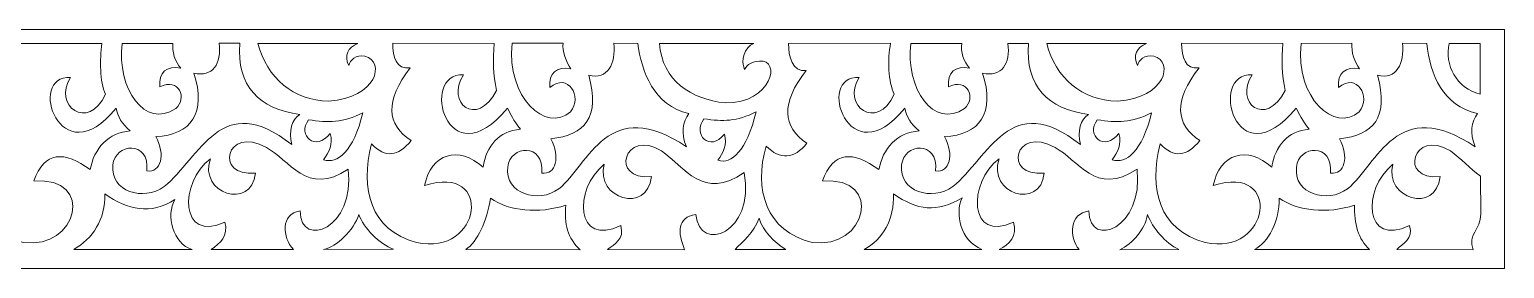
# Model space of a CAD drawing. Header units: centimetres. Extents: x -132 to 132, y -122 to 122.
# Drawn here: x 8.7 to 132.2, y -122.3 to -102.3 of the extents above; entities that cross this region are included whole.
import ezdxf

# ---------------------------------------------------------------- set-up
doc = ezdxf.new("R2010")
doc.units = ezdxf.units.CM
doc.header["$MEASUREMENT"] = 0
doc.layers.add('layer 1', color=7, linetype='Continuous')

msp = doc.modelspace()

# ---------------------------------------------------------------- linework, layer by layer
at = {"layer": 'layer 1', "color": 242, "lineweight": 9}
for points, knots in [([(-111.79012, -122.34314), (-111.79012, -122.34314), (-111.79012, -102.34314), (-111.79012, -102.34314), (-111.79012, -102.34314), (-111.79012, -102.34314), (132.20989, -102.34314), (132.20989, -102.34314), (132.20989, -102.34314), (132.20989, -102.34314), (132.20989, -122.34314), (132.20989, -122.34314), (132.20989, -122.34314), (132.20989, -122.34314), (-111.79012, -122.34314), (-111.79012, -122.34314)], [0, 0, 0, 0, 0.2, 0.2, 0.2, 0.2, 0.4, 0.4, 0.4, 0.4, 0.6, 0.6, 0.6, 0.6, 1, 1, 1, 1]), ([(4.34014, -112.09669), (3.28173, -115.69221), (4.33762, -119.27459), (8.20979, -120.1573), (8.20979, -120.1573), (12.70961, -120.81552), (14.279, -114.64556), (9.06595, -115.02066), (9.06595, -115.02066), (9.95211, -112.48958), (11.62725, -112.49448), (13.79176, -114.07234), (13.79176, -114.07234), (14.06654, -112.33015), (15.35208, -110.93162), (17.14773, -110.83226), (17.14773, -110.83226), (16.42267, -110.2368), (16.10595, -109.62528), (15.94922, -108.93567), (15.94922, -108.93567), (11.27642, -114.71997), (8.43213, -106.14316), (12.14803, -106.34909), (12.14803, -106.34909), (10.61176, -108.69513), (13.62545, -110.94189), (15.07225, -107.75007), (15.07225, -107.75007), (14.55934, -106.73114), (14.61069, -104.85652), (14.75981, -103.50172), (14.75981, -103.50172), (14.75981, -103.50172), (6.24074, -103.50136), (6.24074, -103.50136), (6.24074, -103.50136), (6.2362, -104.61376), (6.51544, -105.92568), (7.69615, -105.77458), (7.69615, -105.77458), (5.55329, -108.50913), (5.70737, -110.49467), (7.76464, -111.85961), (7.76464, -111.85961), (6.66879, -113.20288), (5.52729, -113.28189), (4.34014, -112.09669)], [0, 0, 0, 0, 0.076923077, 0.076923077, 0.076923077, 0.076923077, 0.153846154, 0.153846154, 0.153846154, 0.153846154, 0.230769231, 0.230769231, 0.230769231, 0.230769231, 0.307692308, 0.307692308, 0.307692308, 0.307692308, 0.384615385, 0.384615385, 0.384615385, 0.384615385, 0.461538462, 0.461538462, 0.461538462, 0.461538462, 0.538461538, 0.538461538, 0.538461538, 0.538461538, 0.615384615, 0.615384615, 0.615384615, 0.615384615, 0.692307692, 0.692307692, 0.692307692, 0.692307692, 0.769230769, 0.769230769, 0.769230769, 0.769230769, 0.846153846, 0.846153846, 0.846153846, 0.846153846, 1, 1, 1, 1]), ([(18.5315, -114.18312), (18.78261, -111.57565), (15.84938, -111.8588), (15.68958, -113.66953), (15.68958, -113.66953), (15.42962, -115.91525), (18.2602, -116.74481), (19.96958, -115.48687), (19.96958, -115.48687), (23.00552, -113.05057), (24.77943, -107.30061), (30.6573, -111.97565), (30.6573, -111.97565), (30.38338, -110.82665), (30.6867, -109.87024), (31.33726, -109.44224), (31.33726, -109.44224), (27.94747, -108.98793), (26.04144, -107.11223), (26.30398, -103.49727), (26.30398, -103.49727), (26.30398, -103.49727), (24.59198, -103.49528), (24.59198, -103.49528), (24.59198, -103.49528), (24.79741, -105.1941), (24.05553, -106.38042), (22.4691, -105.98534), (22.4691, -105.98534), (23.53356, -109.3008), (22.24953, -111.19713), (19.28478, -111.29908), (19.28478, -111.29908), (20.11223, -112.84647), (19.72418, -114.32142), (18.5315, -114.18312)], [0, 0, 0, 0, 0.1, 0.1, 0.1, 0.1, 0.2, 0.2, 0.2, 0.2, 0.3, 0.3, 0.3, 0.3, 0.4, 0.4, 0.4, 0.4, 0.5, 0.5, 0.5, 0.5, 0.6, 0.6, 0.6, 0.6, 0.7, 0.7, 0.7, 0.7, 0.8, 0.8, 0.8, 0.8, 1, 1, 1, 1]), ([(16.45461, -103.50225), (16.02091, -107.2686), (18.35778, -110.72528), (20.94861, -108.94747), (20.94861, -108.94747), (21.95065, -108.12678), (21.22201, -106.3244), (19.61325, -107.14001), (19.61325, -107.14001), (19.50553, -105.91608), (20.19746, -105.34817), (21.36805, -105.57947), (21.36805, -105.57947), (20.91084, -105.10228), (20.60507, -104.11472), (20.71749, -103.50225), (20.71749, -103.50225), (20.71749, -103.50225), (16.45461, -103.50225), (16.45461, -103.50225)], [0, 0, 0, 0, 0.166666667, 0.166666667, 0.166666667, 0.166666667, 0.333333333, 0.333333333, 0.333333333, 0.333333333, 0.5, 0.5, 0.5, 0.5, 0.666666667, 0.666666667, 0.666666667, 0.666666667, 1, 1, 1, 1]), ([(27.83506, -103.50539), (28.58452, -106.39462), (30.8156, -108.30598), (33.7586, -108.33031), (33.7586, -108.33031), (37.80221, -108.05729), (38.51722, -105.05283), (36.79609, -104.56198), (36.79609, -104.56198), (36.0007, -104.40696), (35.57201, -104.92742), (35.43505, -105.362), (35.43505, -105.362), (35.02025, -104.53519), (35.37625, -103.84049), (36.18847, -103.50756), (36.18847, -103.50756), (36.18847, -103.50756), (27.83506, -103.50539), (27.83506, -103.50539)], [0, 0, 0, 0, 0.166666667, 0.166666667, 0.166666667, 0.166666667, 0.333333333, 0.333333333, 0.333333333, 0.333333333, 0.5, 0.5, 0.5, 0.5, 0.666666667, 0.666666667, 0.666666667, 0.666666667, 1, 1, 1, 1]), ([(37.33124, -111.92385), (36.39267, -115.67741), (37.23226, -119.11869), (41.10443, -120.15943), (41.10443, -120.15943), (46.56297, -121.39051), (47.63262, -113.50794), (41.78939, -115.39811), (41.78939, -115.39811), (42.29891, -112.709), (44.65885, -112.04228), (46.6864, -113.85719), (46.6864, -113.85719), (46.96118, -112.115), (48.01704, -110.79306), (49.81269, -110.6937), (49.81269, -110.6937), (49.1972, -109.90806), (49.0027, -109.45911), (48.73407, -108.9212), (48.73407, -108.9212), (43.63327, -115.06107), (41.32677, -105.92801), (45.04267, -106.13393), (45.04267, -106.13393), (43.5064, -108.47997), (46.15707, -110.63274), (47.81787, -107.44092), (47.81787, -107.44092), (47.51408, -106.12033), (47.49538, -104.86118), (47.61454, -103.50638), (47.61454, -103.50638), (47.61454, -103.50638), (39.11826, -103.49687), (39.11826, -103.49687), (39.11826, -103.49687), (39.11372, -104.60928), (39.41008, -105.71052), (40.59079, -105.55943), (40.59079, -105.55943), (38.44793, -108.29397), (38.60201, -110.27952), (40.65928, -111.64445), (40.65928, -111.64445), (39.56343, -112.98772), (38.51839, -113.10906), (37.33124, -111.92385)], [0, 0, 0, 0, 0.076923077, 0.076923077, 0.076923077, 0.076923077, 0.153846154, 0.153846154, 0.153846154, 0.153846154, 0.230769231, 0.230769231, 0.230769231, 0.230769231, 0.307692308, 0.307692308, 0.307692308, 0.307692308, 0.384615385, 0.384615385, 0.384615385, 0.384615385, 0.461538462, 0.461538462, 0.461538462, 0.461538462, 0.538461538, 0.538461538, 0.538461538, 0.538461538, 0.615384615, 0.615384615, 0.615384615, 0.615384615, 0.692307692, 0.692307692, 0.692307692, 0.692307692, 0.769230769, 0.769230769, 0.769230769, 0.769230769, 0.846153846, 0.846153846, 0.846153846, 0.846153846, 1, 1, 1, 1]), ([(51.59633, -114.36969), (51.84744, -111.76221), (48.91421, -112.04536), (48.75441, -113.85609), (48.75441, -113.85609), (48.49445, -116.10181), (51.32503, -116.93138), (53.03441, -115.67343), (53.03441, -115.67343), (55.53424, -113.59398), (57.18271, -107.76589), (63.72213, -112.16221), (63.72213, -112.16221), (63.20853, -110.9737), (63.41118, -110.07952), (63.91576, -109.38061), (63.91576, -109.38061), (60.98821, -108.72876), (59.92858, -105.83219), (59.64328, -103.50267), (59.64328, -103.50267), (59.64328, -103.50267), (57.62257, -103.49866), (57.62257, -103.49866), (57.62257, -103.49866), (57.828, -105.19748), (57.12036, -106.56698), (55.53393, -106.17191), (55.53393, -106.17191), (56.50423, -109.66515), (55.22876, -111.20591), (52.34961, -111.48565), (52.34961, -111.48565), (53.17706, -113.03304), (52.78901, -114.50798), (51.59633, -114.36969)], [0, 0, 0, 0, 0.1, 0.1, 0.1, 0.1, 0.2, 0.2, 0.2, 0.2, 0.3, 0.3, 0.3, 0.3, 0.4, 0.4, 0.4, 0.4, 0.5, 0.5, 0.5, 0.5, 0.6, 0.6, 0.6, 0.6, 0.7, 0.7, 0.7, 0.7, 0.8, 0.8, 0.8, 0.8, 1, 1, 1, 1]), ([(49.12249, -103.48807), (48.62031, -108.04457), (51.95778, -111.02888), (54.00077, -109.23132), (54.00077, -109.23132), (55.03443, -107.96151), (53.79904, -105.89137), (52.27257, -107.1991), (52.27257, -107.1991), (52.16485, -105.97517), (52.85678, -105.40726), (54.02737, -105.63856), (54.02737, -105.63856), (53.63864, -105.07893), (53.30719, -104.1097), (53.37681, -103.49723), (53.37681, -103.49723), (53.37681, -103.49723), (49.12249, -103.48807), (49.12249, -103.48807)], [0, 0, 0, 0, 0.166666667, 0.166666667, 0.166666667, 0.166666667, 0.333333333, 0.333333333, 0.333333333, 0.333333333, 0.5, 0.5, 0.5, 0.5, 0.666666667, 0.666666667, 0.666666667, 0.666666667, 1, 1, 1, 1]), ([(61.46471, -103.50359), (61.64921, -106.62986), (64.13707, -108.18228), (66.94311, -108.48316), (66.94311, -108.48316), (70.95248, -108.52619), (71.63456, -104.78623), (69.82783, -104.98675), (69.82783, -104.98675), (69.22932, -105.03915), (68.80919, -105.24355), (68.58663, -105.67813), (68.58663, -105.67813), (68.22319, -104.93033), (68.55351, -103.84896), (69.36573, -103.50312), (69.36573, -103.50312), (69.36573, -103.50312), (61.46471, -103.50359), (61.46471, -103.50359)], [0, 0, 0, 0, 0.166666667, 0.166666667, 0.166666667, 0.166666667, 0.333333333, 0.333333333, 0.333333333, 0.333333333, 0.5, 0.5, 0.5, 0.5, 0.666666667, 0.666666667, 0.666666667, 0.666666667, 1, 1, 1, 1]), ([(70.38014, -112.09669), (69.32173, -115.69221), (70.37762, -119.27459), (74.24979, -120.1573), (74.24979, -120.1573), (78.74961, -120.81552), (80.319, -114.64556), (75.10595, -115.02066), (75.10595, -115.02066), (75.99211, -112.48958), (77.66725, -112.49448), (79.83176, -114.07234), (79.83176, -114.07234), (80.10654, -112.33015), (81.39208, -110.93162), (83.18773, -110.83226), (83.18773, -110.83226), (82.46267, -110.2368), (82.14595, -109.62528), (81.98922, -108.93567), (81.98922, -108.93567), (77.31642, -114.71997), (74.47213, -106.14316), (78.18803, -106.34909), (78.18803, -106.34909), (76.65176, -108.69513), (79.66545, -110.94189), (81.11225, -107.75007), (81.11225, -107.75007), (80.59934, -106.73114), (80.53513, -104.84736), (80.80409, -103.49256), (80.80409, -103.49256), (80.80409, -103.49256), (72.26362, -103.50136), (72.26362, -103.50136), (72.26362, -103.50136), (72.25908, -104.61376), (72.55544, -105.92568), (73.73615, -105.77458), (73.73615, -105.77458), (71.59329, -108.50913), (71.74737, -110.49467), (73.80464, -111.85961), (73.80464, -111.85961), (72.70879, -113.20288), (71.56729, -113.28189), (70.38014, -112.09669)], [0, 0, 0, 0, 0.076923077, 0.076923077, 0.076923077, 0.076923077, 0.153846154, 0.153846154, 0.153846154, 0.153846154, 0.230769231, 0.230769231, 0.230769231, 0.230769231, 0.307692308, 0.307692308, 0.307692308, 0.307692308, 0.384615385, 0.384615385, 0.384615385, 0.384615385, 0.461538462, 0.461538462, 0.461538462, 0.461538462, 0.538461538, 0.538461538, 0.538461538, 0.538461538, 0.615384615, 0.615384615, 0.615384615, 0.615384615, 0.692307692, 0.692307692, 0.692307692, 0.692307692, 0.769230769, 0.769230769, 0.769230769, 0.769230769, 0.846153846, 0.846153846, 0.846153846, 0.846153846, 1, 1, 1, 1]), ([(84.5715, -114.18312), (84.82261, -111.57565), (81.88938, -111.8588), (81.72958, -113.66953), (81.72958, -113.66953), (81.46962, -115.91525), (84.3002, -116.74481), (86.00958, -115.48687), (86.00958, -115.48687), (89.04552, -113.05057), (90.81943, -107.30061), (96.6973, -111.97565), (96.6973, -111.97565), (96.42338, -110.82665), (96.7267, -109.87024), (97.37726, -109.44224), (97.37726, -109.44224), (93.98747, -108.98793), (92.08144, -107.11681), (92.34398, -103.50185), (92.34398, -103.50185), (92.34398, -103.50185), (90.62127, -103.50353), (90.62127, -103.50353), (90.62127, -103.50353), (90.8695, -105.17486), (90.09553, -106.38042), (88.5091, -105.98534), (88.5091, -105.98534), (89.57356, -109.3008), (88.28953, -111.19713), (85.32478, -111.29908), (85.32478, -111.29908), (86.15223, -112.84647), (85.76418, -114.32142), (84.5715, -114.18312)], [0, 0, 0, 0, 0.1, 0.1, 0.1, 0.1, 0.2, 0.2, 0.2, 0.2, 0.3, 0.3, 0.3, 0.3, 0.4, 0.4, 0.4, 0.4, 0.5, 0.5, 0.5, 0.5, 0.6, 0.6, 0.6, 0.6, 0.7, 0.7, 0.7, 0.7, 0.8, 0.8, 0.8, 0.8, 1, 1, 1, 1]), ([(82.49515, -103.5058), (82.06145, -107.27216), (84.39778, -110.72528), (86.98861, -108.94747), (86.98861, -108.94747), (87.99065, -108.12678), (87.26201, -106.3244), (85.65325, -107.14001), (85.65325, -107.14001), (85.54553, -105.91608), (86.23746, -105.34817), (87.40805, -105.57947), (87.40805, -105.57947), (86.96796, -105.05648), (86.61083, -104.16968), (86.78317, -103.50225), (86.78317, -103.50225), (86.78317, -103.50225), (82.49515, -103.5058), (82.49515, -103.5058)], [0, 0, 0, 0, 0.166666667, 0.166666667, 0.166666667, 0.166666667, 0.333333333, 0.333333333, 0.333333333, 0.333333333, 0.5, 0.5, 0.5, 0.5, 0.666666667, 0.666666667, 0.666666667, 0.666666667, 1, 1, 1, 1]), ([(93.87693, -103.50511), (94.62639, -106.39434), (96.8556, -108.30598), (99.7986, -108.33031), (99.7986, -108.33031), (103.84221, -108.05729), (104.55722, -105.05283), (102.83609, -104.56198), (102.83609, -104.56198), (102.0407, -104.40696), (101.61201, -104.92742), (101.47505, -105.362), (101.47505, -105.362), (101.06025, -104.53519), (101.41625, -103.84049), (102.22847, -103.50756), (102.22847, -103.50756), (102.22847, -103.50756), (93.87693, -103.50511), (93.87693, -103.50511)], [0, 0, 0, 0, 0.166666667, 0.166666667, 0.166666667, 0.166666667, 0.333333333, 0.333333333, 0.333333333, 0.333333333, 0.5, 0.5, 0.5, 0.5, 0.666666667, 0.666666667, 0.666666667, 0.666666667, 1, 1, 1, 1]), ([(103.37124, -111.92385), (102.43267, -115.67741), (103.27226, -119.11869), (107.14443, -120.15943), (107.14443, -120.15943), (112.60297, -121.39051), (113.67262, -113.50794), (107.82939, -115.39811), (107.82939, -115.39811), (108.33891, -112.709), (110.69885, -112.04228), (112.7264, -113.85719), (112.7264, -113.85719), (113.00118, -112.115), (114.05704, -110.79306), (115.85269, -110.6937), (115.85269, -110.6937), (115.2372, -109.90806), (115.0427, -109.45911), (114.77407, -108.9212), (114.77407, -108.9212), (109.67327, -115.06107), (107.36677, -105.92801), (111.08267, -106.13393), (111.08267, -106.13393), (109.5464, -108.47997), (112.19707, -110.63274), (113.85787, -107.44092), (113.85787, -107.44092), (113.55408, -106.12033), (113.53538, -104.8566), (113.65454, -103.5018), (113.65454, -103.5018), (113.65454, -103.5018), (105.17538, -103.49687), (105.17538, -103.49687), (105.17538, -103.49687), (105.17084, -104.60928), (105.45008, -105.71052), (106.63079, -105.55943), (106.63079, -105.55943), (104.48793, -108.29397), (104.64201, -110.27952), (106.69928, -111.64445), (106.69928, -111.64445), (105.60343, -112.98772), (104.55839, -113.10906), (103.37124, -111.92385)], [0, 0, 0, 0, 0.076923077, 0.076923077, 0.076923077, 0.076923077, 0.153846154, 0.153846154, 0.153846154, 0.153846154, 0.230769231, 0.230769231, 0.230769231, 0.230769231, 0.307692308, 0.307692308, 0.307692308, 0.307692308, 0.384615385, 0.384615385, 0.384615385, 0.384615385, 0.461538462, 0.461538462, 0.461538462, 0.461538462, 0.538461538, 0.538461538, 0.538461538, 0.538461538, 0.615384615, 0.615384615, 0.615384615, 0.615384615, 0.692307692, 0.692307692, 0.692307692, 0.692307692, 0.769230769, 0.769230769, 0.769230769, 0.769230769, 0.846153846, 0.846153846, 0.846153846, 0.846153846, 1, 1, 1, 1]), ([(117.63633, -114.36969), (117.88744, -111.76221), (114.95421, -112.04536), (114.79441, -113.85609), (114.79441, -113.85609), (114.53445, -116.10181), (117.36503, -116.93138), (119.07441, -115.67343), (119.07441, -115.67343), (121.57424, -113.59398), (123.22271, -107.76589), (129.76213, -112.16221), (129.76213, -112.16221), (129.24853, -110.9737), (129.45118, -110.07952), (129.95576, -109.38061), (129.95576, -109.38061), (127.02821, -108.72876), (125.99426, -106.14361), (125.70896, -103.50267), (125.70896, -103.50267), (125.70896, -103.50267), (123.66257, -103.4895), (123.66257, -103.4895), (123.66257, -103.4895), (123.868, -105.18832), (123.16036, -106.56698), (121.57393, -106.17191), (121.57393, -106.17191), (122.54423, -109.66515), (121.26876, -111.20591), (118.38961, -111.48565), (118.38961, -111.48565), (119.21706, -113.03304), (118.82901, -114.50798), (117.63633, -114.36969)], [0, 0, 0, 0, 0.1, 0.1, 0.1, 0.1, 0.2, 0.2, 0.2, 0.2, 0.3, 0.3, 0.3, 0.3, 0.4, 0.4, 0.4, 0.4, 0.5, 0.5, 0.5, 0.5, 0.6, 0.6, 0.6, 0.6, 0.7, 0.7, 0.7, 0.7, 0.8, 0.8, 0.8, 0.8, 1, 1, 1, 1]), ([(115.17534, -103.50526), (114.67316, -108.06176), (117.99778, -111.02888), (120.04077, -109.23132), (120.04077, -109.23132), (121.07443, -107.96151), (119.83904, -105.89137), (118.31257, -107.1991), (118.31257, -107.1991), (118.20485, -105.97517), (118.89678, -105.40726), (120.06737, -105.63856), (120.06737, -105.63856), (119.67864, -105.07893), (119.34291, -104.20587), (119.43821, -103.49723), (119.43821, -103.49723), (119.43821, -103.49723), (115.17534, -103.50526), (115.17534, -103.50526)], [0, 0, 0, 0, 0.166666667, 0.166666667, 0.166666667, 0.166666667, 0.333333333, 0.333333333, 0.333333333, 0.333333333, 0.5, 0.5, 0.5, 0.5, 0.666666667, 0.666666667, 0.666666667, 0.666666667, 1, 1, 1, 1]), ([(130.18248, -103.50713), (130.18248, -103.50713), (127.59031, -103.50359), (127.59031, -103.50359), (127.59031, -103.50359), (127.17062, -105.3111), (128.15477, -107.24451), (130.18322, -107.76411), (130.18322, -107.76411), (130.18322, -107.76411), (130.18248, -103.50713), (130.18248, -103.50713)], [0, 0, 0, 0, 0.25, 0.25, 0.25, 0.25, 0.5, 0.5, 0.5, 0.5, 1, 1, 1, 1]), ([(33.87713, -111.05107), (34.15676, -111.93998), (33.76871, -112.63136), (33.32929, -113.24373), (33.32929, -113.24373), (34.49344, -113.61945), (35.82724, -112.57227), (36.61477, -109.31332), (36.61477, -109.31332), (34.97694, -110.14057), (33.68062, -110.14731), (32.07511, -109.89693), (32.07511, -109.89693), (31.07908, -111.21099), (32.67001, -112.61524), (33.87713, -111.05107)], [0, 0, 0, 0, 0.2, 0.2, 0.2, 0.2, 0.4, 0.4, 0.4, 0.4, 0.6, 0.6, 0.6, 0.6, 1, 1, 1, 1]), ([(66.88562, -111.09161), (67.16525, -111.98053), (66.7772, -112.67191), (66.33778, -113.28427), (66.33778, -113.28427), (67.50193, -113.66), (68.76025, -112.48384), (69.54778, -109.22489), (69.54778, -109.22489), (67.90995, -110.05214), (66.77913, -110.05801), (65.17362, -109.80762), (65.17362, -109.80762), (64.17759, -111.12168), (65.6785, -112.65579), (66.88562, -111.09161)], [0, 0, 0, 0, 0.2, 0.2, 0.2, 0.2, 0.4, 0.4, 0.4, 0.4, 0.6, 0.6, 0.6, 0.6, 1, 1, 1, 1]), ([(99.91713, -111.05107), (100.19676, -111.93998), (99.80871, -112.63136), (99.36929, -113.24373), (99.36929, -113.24373), (100.53344, -113.61945), (101.86724, -112.57227), (102.65477, -109.31332), (102.65477, -109.31332), (101.01694, -110.14057), (99.72062, -110.14731), (98.11511, -109.89693), (98.11511, -109.89693), (97.11908, -111.21099), (98.71001, -112.61524), (99.91713, -111.05107)], [0, 0, 0, 0, 0.2, 0.2, 0.2, 0.2, 0.4, 0.4, 0.4, 0.4, 0.6, 0.6, 0.6, 0.6, 1, 1, 1, 1]), ([(25.06033, -118.45348), (25.40844, -119.63502), (24.63433, -120.24283), (23.91329, -120.76353), (23.91329, -120.76353), (23.91329, -120.76353), (30.80409, -120.7496), (30.80409, -120.7496), (30.80409, -120.7496), (29.85597, -119.74023), (29.7309, -117.7579), (31.36049, -117.53041), (31.36049, -117.53041), (31.42374, -120.75183), (35.99119, -118.9962), (35.40081, -114.02273), (35.40081, -114.02273), (31.94908, -116.38618), (30.42033, -113.1722), (28.53845, -112.22636), (28.53845, -112.22636), (25.1477, -110.29393), (24.11226, -114.74263), (27.62833, -114.35504), (27.62833, -114.35504), (27.30871, -117.50662), (22.82434, -116.09861), (23.85157, -113.15643), (23.85157, -113.15643), (21.23222, -115.13798), (21.27112, -120.27503), (25.06033, -118.45348)], [0, 0, 0, 0, 0.111111111, 0.111111111, 0.111111111, 0.111111111, 0.222222222, 0.222222222, 0.222222222, 0.222222222, 0.333333333, 0.333333333, 0.333333333, 0.333333333, 0.444444444, 0.444444444, 0.444444444, 0.444444444, 0.555555556, 0.555555556, 0.555555556, 0.555555556, 0.666666667, 0.666666667, 0.666666667, 0.666666667, 0.777777778, 0.777777778, 0.777777778, 0.777777778, 1, 1, 1, 1]), ([(58.21191, -118.74893), (58.56002, -119.93047), (57.68085, -120.26821), (57.09911, -120.76794), (57.09911, -120.76794), (57.09911, -120.76794), (63.55843, -120.77325), (63.55843, -120.77325), (63.55843, -120.77325), (62.98695, -119.35301), (62.88248, -118.05335), (64.51207, -117.82586), (64.51207, -117.82586), (64.75603, -121.11054), (69.49541, -119.41514), (68.55239, -114.31818), (68.55239, -114.31818), (65.10556, -116.71202), (63.57456, -113.8772), (61.63738, -112.5008), (61.63738, -112.5008), (58.48631, -110.58683), (57.26384, -115.03808), (60.77991, -114.65049), (60.77991, -114.65049), (60.46029, -117.80207), (56.06414, -116.51269), (56.81745, -113.6259), (56.81745, -113.6259), (54.21522, -115.73667), (54.4227, -120.57048), (58.21191, -118.74893)], [0, 0, 0, 0, 0.111111111, 0.111111111, 0.111111111, 0.111111111, 0.222222222, 0.222222222, 0.222222222, 0.222222222, 0.333333333, 0.333333333, 0.333333333, 0.333333333, 0.444444444, 0.444444444, 0.444444444, 0.444444444, 0.555555556, 0.555555556, 0.555555556, 0.555555556, 0.666666667, 0.666666667, 0.666666667, 0.666666667, 0.777777778, 0.777777778, 0.777777778, 0.777777778, 1, 1, 1, 1]), ([(91.10033, -118.45348), (91.44844, -119.63502), (90.75137, -120.35411), (89.89337, -120.76353), (89.89337, -120.76353), (89.89337, -120.76353), (96.58729, -120.76672), (96.58729, -120.76672), (96.58729, -120.76672), (95.72477, -119.67176), (95.7709, -117.7579), (97.40049, -117.53041), (97.40049, -117.53041), (97.46374, -120.75183), (102.03119, -118.9962), (101.44081, -114.02273), (101.44081, -114.02273), (97.98908, -116.38618), (96.46033, -113.1722), (94.57845, -112.22636), (94.57845, -112.22636), (91.1877, -110.29393), (90.15226, -114.74263), (93.66833, -114.35504), (93.66833, -114.35504), (93.34871, -117.50662), (88.86434, -116.09861), (89.89157, -113.15643), (89.89157, -113.15643), (87.27222, -115.13798), (87.31112, -120.27503), (91.10033, -118.45348)], [0, 0, 0, 0, 0.111111111, 0.111111111, 0.111111111, 0.111111111, 0.222222222, 0.222222222, 0.222222222, 0.222222222, 0.333333333, 0.333333333, 0.333333333, 0.333333333, 0.444444444, 0.444444444, 0.444444444, 0.444444444, 0.555555556, 0.555555556, 0.555555556, 0.555555556, 0.666666667, 0.666666667, 0.666666667, 0.666666667, 0.777777778, 0.777777778, 0.777777778, 0.777777778, 1, 1, 1, 1]), ([(130.21327, -114.6064), (129.295, -113.99773), (128.57531, -113.13878), (127.67738, -112.5008), (127.67738, -112.5008), (124.52631, -110.58683), (123.30384, -115.03808), (126.81991, -114.65049), (126.81991, -114.65049), (126.50029, -117.80207), (122.10414, -116.51269), (122.85745, -113.6259), (122.85745, -113.6259), (120.25522, -115.73667), (120.4627, -120.57048), (124.25191, -118.74893), (124.25191, -118.74893), (124.60002, -119.93047), (123.69323, -120.21301), (123.18619, -120.76794), (123.18619, -120.76794), (123.18619, -120.76794), (129.59576, -120.77326), (129.59576, -120.77326), (129.59576, -120.77326), (129.08085, -119.4936), (130.23275, -119.09769), (130.22702, -117.77648), (130.22702, -117.77648), (130.22702, -117.77648), (130.21327, -114.6064), (130.21327, -114.6064)], [0, 0, 0, 0, 0.111111111, 0.111111111, 0.111111111, 0.111111111, 0.222222222, 0.222222222, 0.222222222, 0.222222222, 0.333333333, 0.333333333, 0.333333333, 0.333333333, 0.444444444, 0.444444444, 0.444444444, 0.444444444, 0.555555556, 0.555555556, 0.555555556, 0.555555556, 0.666666667, 0.666666667, 0.666666667, 0.666666667, 0.777777778, 0.777777778, 0.777777778, 0.777777778, 1, 1, 1, 1]), ([(12.41761, -120.74641), (12.41761, -120.74641), (22.32369, -120.75445), (22.32369, -120.75445), (22.32369, -120.75445), (20.71229, -120.2889), (20.09368, -117.86033), (20.8848, -116.56707), (20.8848, -116.56707), (18.809, -117.86094), (16.96439, -117.47969), (15.00273, -116.09042), (15.00273, -116.09042), (15.09974, -118.25967), (13.96411, -119.8572), (12.41761, -120.74641)], [0, 0, 0, 0, 0.2, 0.2, 0.2, 0.2, 0.4, 0.4, 0.4, 0.4, 0.6, 0.6, 0.6, 0.6, 1, 1, 1, 1]), ([(78.60313, -120.76781), (78.60313, -120.76781), (88.45569, -120.74321), (88.45569, -120.74321), (88.45569, -120.74321), (86.62173, -119.98663), (86.17513, -117.81283), (86.79505, -116.41685), (86.79505, -116.41685), (84.71925, -117.71071), (83.00439, -117.47969), (81.04273, -116.09042), (81.04273, -116.09042), (81.13974, -118.25967), (80.14963, -119.87861), (78.60313, -120.76781)], [0, 0, 0, 0, 0.2, 0.2, 0.2, 0.2, 0.4, 0.4, 0.4, 0.4, 0.6, 0.6, 0.6, 0.6, 1, 1, 1, 1]), ([(45.22769, -120.76353), (45.22769, -120.76353), (54.82298, -120.77384), (54.82298, -120.77384), (54.82298, -120.77384), (53.7533, -119.83449), (53.46496, -118.5835), (53.62264, -117.03982), (53.62264, -117.03982), (51.30716, -117.79831), (48.87515, -117.53791), (47.3047, -116.46811), (47.3047, -116.46811), (46.98227, -118.38219), (46.2298, -120.08364), (45.22769, -120.76353)], [0, 0, 0, 0, 0.2, 0.2, 0.2, 0.2, 0.4, 0.4, 0.4, 0.4, 0.6, 0.6, 0.6, 0.6, 1, 1, 1, 1]), ([(111.26769, -120.76353), (111.26769, -120.76353), (120.91434, -120.76528), (120.91434, -120.76528), (120.91434, -120.76528), (119.9645, -119.89442), (119.60768, -118.5835), (119.66264, -117.03982), (119.66264, -117.03982), (117.34716, -117.79831), (114.91515, -117.53791), (113.3447, -116.46811), (113.3447, -116.46811), (113.38179, -118.39931), (112.42388, -120.135), (111.26769, -120.76353)], [0, 0, 0, 0, 0.2, 0.2, 0.2, 0.2, 0.4, 0.4, 0.4, 0.4, 0.6, 0.6, 0.6, 0.6, 1, 1, 1, 1]), ([(33.33106, -120.74673), (33.33106, -120.74673), (39.19546, -120.73326), (39.19546, -120.73326), (39.19546, -120.73326), (37.96547, -120.28287), (36.68965, -118.94299), (36.28448, -117.82747), (36.28448, -117.82747), (35.8422, -119.123), (34.44656, -120.55089), (33.33106, -120.74673)], [0, 0, 0, 0, 0.25, 0.25, 0.25, 0.25, 0.5, 0.5, 0.5, 0.5, 1, 1, 1, 1]), ([(67.78376, -120.75068), (67.78376, -120.75068), (72.02573, -120.75923), (72.02573, -120.75923), (72.02573, -120.75923), (71.00118, -120.10072), (70.15795, -119.25971), (69.79558, -118.13956), (69.79558, -118.13956), (69.3533, -119.37972), (68.36861, -120.11347), (67.78376, -120.75068)], [0, 0, 0, 0, 0.25, 0.25, 0.25, 0.25, 0.5, 0.5, 0.5, 0.5, 1, 1, 1, 1]), ([(100.0045, -120.78098), (100.0045, -120.78098), (104.94442, -120.7675), (104.94442, -120.7675), (104.94442, -120.7675), (103.81715, -120.21439), (102.72965, -118.94299), (102.32448, -117.82747), (102.32448, -117.82747), (102.08764, -119.123), (101.08576, -120.25986), (100.0045, -120.78098)], [0, 0, 0, 0, 0.25, 0.25, 0.25, 0.25, 0.5, 0.5, 0.5, 0.5, 1, 1, 1, 1])]:
    msp.add_open_spline(points, degree=3, knots=knots, dxfattribs=at)

doc.saveas('drawing.dxf')
